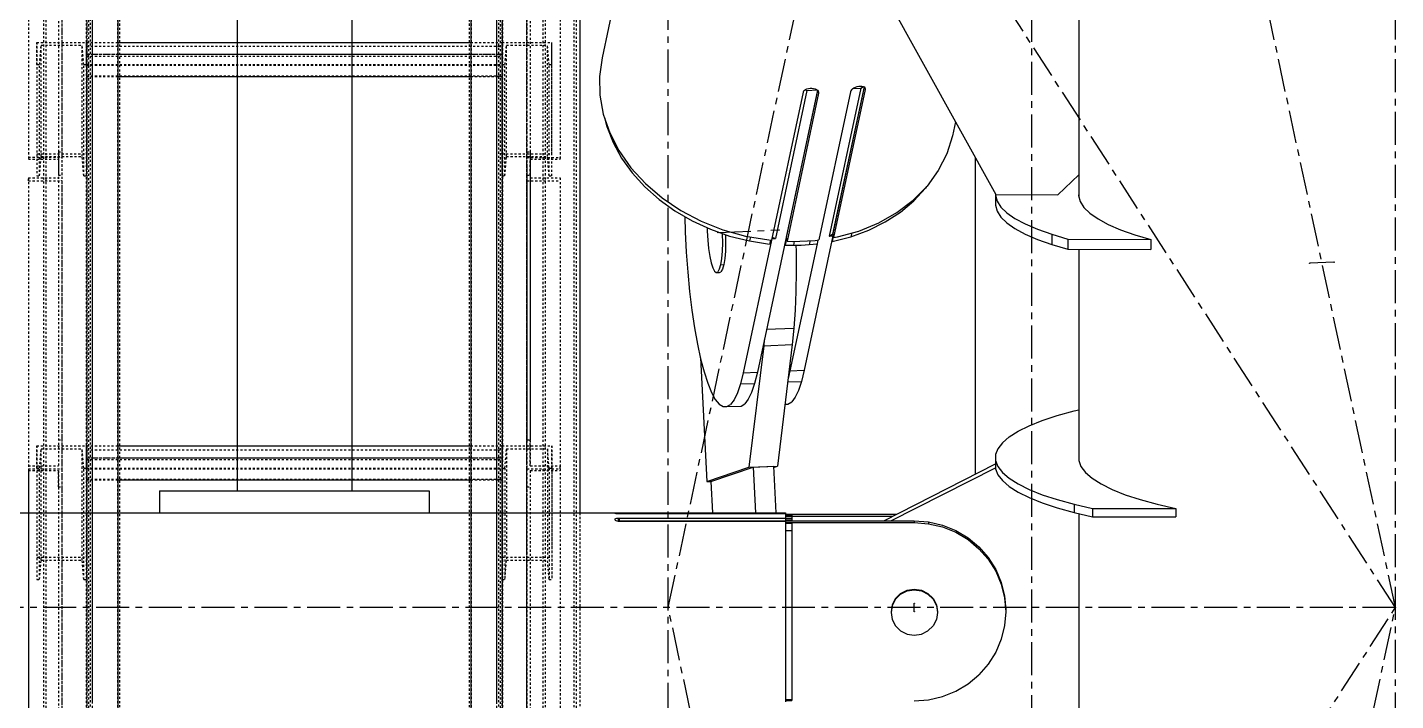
# Model space of a CAD drawing. Header units: millimetres. Extents: x 5143 to 30813, y 232 to 21408.
# Drawn here: x 23100.7 to 23430, y 3417.9 to 3579.9 of the extents above; entities that cross this region are included whole.
import ezdxf

# ---------------------------------------------------------------- set-up
doc = ezdxf.new("R2010")
doc.units = ezdxf.units.MM
doc.header["$LTSCALE"] = 0.25
for name, pattern in [('CENTER', [50.8, 31.75, -6.35, 6.35, -6.35]), ('XKITLINE00', [0]), ('XKITLINE02', [4, 2, -2]), ('XKITLINE03', [6, 3, -1, 1, -1])]:
    doc.linetypes.add(name, pattern=pattern)

msp = doc.modelspace()

# ---------------------------------------------------------------- linework, layer by layer
at = {"color": 8, "linetype": 'CENTER'}
for p, q in [((23255, 3096.7), (23255, 4763.35)), ((23430, 3440.27), (22900, 4260.27)), ((23255, 3440.27), (23430, 4260.27)), ((23430, 2357.78), (23430, 3985.69)), ((23342.5, 3030.27), (23342.5, 3850.27)), ((23430, 3440.27), (23342.5, 3850.27)), ((23266.96, 3530.51), (23281.68, 3531.13)), ((23415.23, 3523.37), (23409.34, 3523.12)), ((22900, 2620.27), (23430, 3440.27)), ((23430, 3440.27), (22900, 3440.27)), ((23430, 2620.27), (23255, 3440.27)), ((23314.2, 3439.27), (23314.2, 3441.28)), ((23342.5, 3030.27), (23430, 3440.27))]:
    msp.add_line(p, q, dxfattribs=at)
at = {"color": 3, "linetype": 'XKITLINE02'}
for p, q in [((23122.41, 4187.77), (23122.41, 3000.84)), ((23122.94, 4187.77), (23122.94, 3002.41)), ((23207.04, 4187.77), (23207.04, 3002.41)), ((23207.57, 4187.77), (23207.57, 3000.84)), ((23104.64, 4168.77), (23104.64, 3002.41)), ((23105.17, 4166.61), (23105.17, 3000.84)), ((23224.81, 4166.61), (23224.81, 3000.84)), ((23225.34, 4168.77), (23225.34, 3002.41)), ((23115.02, 4010.31), (23115.02, 2304.77)), ((23115.87, 4009.98), (23115.87, 2305.1)), ((23122.52, 4010.31), (23122.52, 2304.77)), ((23207.47, 4010.11), (23207.47, 2304.77)), ((23214.12, 4009.98), (23214.12, 2597.45)), ((23214.97, 4010.31), (23214.97, 2597.45)), ((23122.52, 4005.73), (23122.52, 2597.45)), ((23207.47, 4005.52), (23207.47, 2597.45)), ((23114.92, 3997.81), (23114.92, 2298.3)), ((23115.45, 3998.62), (23115.45, 2299.1)), ((23213.68, 3998.62), (23213.68, 2597.45)), ((23214.53, 3998.62), (23214.52, 2299.1)), ((23232.83, 3998.62), (23232.82, 2299.1)), ((23215.06, 3997.81), (23215.06, 2298.3)), ((23232.3, 3997.81), (23232.29, 2298.3)), ((23116.3, 3967.65), (23116.3, 2597.45)), ((23233.68, 3786.04), (23233.68, 2597.45)), ((23101, 3667.82), (23101, 3548.17)), ((23108.2, 3667.39), (23108.2, 3544.29)), ((23109, 3667.82), (23109, 3544.29)), ((23220.98, 3667.82), (23220.98, 3544.29)), ((23221.78, 3667.39), (23221.78, 3544.29)), ((23228.98, 3667.82), (23228.98, 3548.17)), ((23103, 3570.93), (23103, 3576.27)), ((23103, 3576.27), (23115, 3576.27)), ((23103, 3576.27), (23103, 3544.12)), ((23103.68, 3570.93), (23104.07, 3575.59)), ((23104.07, 3575.59), (23113.94, 3575.59)), ((23104.07, 3548.78), (23104.07, 3575.59)), ((23114.32, 3570.93), (23113.94, 3575.59)), ((23113.94, 3548.78), (23113.94, 3575.59)), ((23115, 3576.27), (23115, 3568.06)), ((23115, 3576.27), (23122.52, 3576.27)), ((23115, 3570.93), (23115, 3576.27)), ((23115, 3576.27), (23115, 3544.12)), ((23115, 3575.34), (23214.98, 3575.34)), ((23115, 3573.4), (23122.52, 3573.4)), ((23207.47, 3576.27), (23214.98, 3576.27)), ((23207.47, 3573.4), (23214.98, 3573.4)), ((23214.98, 3576.27), (23214.98, 3568.06)), ((23214.98, 3549.46), (23214.98, 3576.27)), ((23214.98, 3570.93), (23214.98, 3576.27)), ((23214.98, 3576.27), (23226.98, 3576.27)), ((23215.66, 3570.93), (23216.05, 3575.59)), ((23216.05, 3548.78), (23216.05, 3575.59)), ((23216.05, 3575.59), (23225.92, 3575.59)), ((23225.92, 3548.78), (23225.92, 3575.59)), ((23226.3, 3570.93), (23225.92, 3575.59)), ((23226.98, 3549.46), (23226.98, 3576.27)), ((23226.98, 3570.93), (23226.98, 3576.27)), ((23103, 3570.93), (23103.68, 3570.93)), ((23103.68, 3544.12), (23103.68, 3570.93)), ((23114.32, 3570.93), (23115, 3570.93)), ((23114.32, 3544.12), (23114.32, 3570.93)), ((23115, 3572.98), (23214.98, 3572.98)), ((23115, 3570.93), (23214.98, 3570.93)), ((23115, 3570.77), (23214.98, 3570.77)), ((23214.98, 3544.12), (23214.98, 3570.93)), ((23214.98, 3570.93), (23215.66, 3570.93)), ((23215.66, 3544.12), (23215.66, 3570.93)), ((23226.3, 3544.12), (23226.3, 3570.93)), ((23226.3, 3570.93), (23226.98, 3570.93)), ((23226.98, 3544.12), (23226.98, 3570.93)), ((23115, 3568.22), (23214.98, 3568.22)), ((23115, 3568.06), (23122.52, 3568.06)), ((23207.47, 3568.06), (23214.98, 3568.06)), ((23101, 3548.61), (23109, 3548.61)), ((23101, 3548.17), (23108.2, 3548.17)), ((23103, 3549.46), (23115, 3549.46)), ((23103.68, 3544.12), (23104.07, 3548.78)), ((23104.07, 3548.78), (23113.94, 3548.78)), ((23108.2, 3549.93), (23109, 3549.93)), ((23108.2, 3549.93), (23108.2, 3543.66)), ((23108.2, 3549.93), (23108.2, 3474.34)), ((23109, 3549.93), (23109, 3542.96)), ((23109, 3549.93), (23109, 3473.64)), ((23114.32, 3544.12), (23113.94, 3548.78)), ((23214.98, 3544.12), (23214.98, 3549.46)), ((23214.98, 3549.46), (23226.98, 3549.46)), ((23215.66, 3544.12), (23216.05, 3548.78)), ((23216.05, 3548.78), (23225.92, 3548.78)), ((23220.98, 3549.93), (23220.98, 3480.61)), ((23220.98, 3549.93), (23221.78, 3549.93)), ((23220.98, 3544.29), (23220.98, 3548.6)), ((23220.98, 3548.6), (23228.98, 3548.6)), ((23221.78, 3549.93), (23221.78, 3480.61)), ((23221.78, 3544.29), (23221.78, 3548.17)), ((23221.78, 3548.17), (23228.98, 3548.17)), ((23226.3, 3544.12), (23225.92, 3548.78)), ((23226.98, 3544.12), (23226.98, 3549.46)), ((23228.98, 3548.17), (23228.98, 3548.6)), ((23101, 3543.66), (23108.2, 3543.66)), ((23101, 3542.96), (23101, 3543.66)), ((23101, 3543.66), (23101, 3473.64)), ((23103, 3544.12), (23103.68, 3544.12)), ((23108.2, 3544.29), (23109, 3544.29)), ((23114.32, 3544.12), (23115, 3544.12)), ((23214.98, 3544.12), (23215.66, 3544.12)), ((23220.98, 3546.45), (23220.98, 3473.64)), ((23220.98, 3544.29), (23221.78, 3544.29)), ((23221.78, 3546.45), (23221.78, 3474.34)), ((23221.78, 3543.66), (23228.98, 3543.66)), ((23226.3, 3544.12), (23226.98, 3544.12)), ((23228.98, 3543.66), (23228.98, 3473.64)), ((23101, 3542.96), (23109, 3542.96)), ((23220.98, 3542.96), (23228.98, 3542.96)), ((23103, 3473.84), (23103, 3479.18)), ((23103, 3479.18), (23115, 3479.18)), ((23103, 3479.18), (23103, 3447.03)), ((23103.68, 3473.84), (23104.07, 3478.5)), ((23104.07, 3478.5), (23113.94, 3478.5)), ((23104.07, 3451.69), (23104.07, 3478.5)), ((23108.2, 3480.61), (23109, 3480.61)), ((23114.32, 3473.84), (23113.94, 3478.5)), ((23113.94, 3451.69), (23113.94, 3478.5)), ((23115, 3479.18), (23115, 3470.97)), ((23115, 3479.18), (23122.52, 3479.18)), ((23115, 3473.84), (23115, 3479.18)), ((23115, 3479.18), (23115, 3447.03)), ((23115, 3478.25), (23214.98, 3478.25)), ((23207.47, 3479.18), (23214.98, 3479.18)), ((23214.98, 3479.18), (23214.98, 3470.97)), ((23214.98, 3479.18), (23214.98, 3452.37)), ((23214.98, 3473.84), (23214.98, 3479.18)), ((23214.98, 3479.18), (23226.98, 3479.18)), ((23215.66, 3473.84), (23216.05, 3478.5)), ((23216.05, 3478.5), (23216.05, 3451.69)), ((23216.05, 3478.5), (23225.92, 3478.5)), ((23220.98, 3473.64), (23220.98, 3480.61)), ((23220.98, 3480.61), (23221.78, 3480.61)), ((23221.78, 3474.34), (23221.78, 3480.61)), ((23225.92, 3478.5), (23225.92, 3451.69)), ((23226.3, 3473.84), (23225.92, 3478.5)), ((23226.98, 3479.18), (23226.98, 3454.96)), ((23226.98, 3473.84), (23226.98, 3479.18)), ((23101, 3474.34), (23108.2, 3474.34)), ((23115, 3476.31), (23122.52, 3476.31)), ((23115, 3475.88), (23214.98, 3475.88)), ((23207.47, 3476.31), (23214.98, 3476.31)), ((23221.78, 3474.34), (23228.98, 3474.34)), ((23228.98, 3473.64), (23228.98, 3474.34)), ((23101, 3473.64), (23101, 3353.99)), ((23101, 3473.64), (23109, 3473.64)), ((23101, 3473.64), (23109, 3473.64)), ((23101, 3473.21), (23108.2, 3473.21)), ((23101, 3473.21), (23101, 3353.99)), ((23103, 3473.84), (23103.68, 3473.84)), ((23103.68, 3447.03), (23103.68, 3473.84)), ((23108.2, 3469.32), (23108.2, 3473.21)), ((23108.2, 3473.21), (23108.2, 3350.1)), ((23109, 3473.64), (23109, 3350.1)), ((23114.32, 3473.84), (23115, 3473.84)), ((23114.32, 3447.03), (23114.32, 3473.84)), ((23115, 3473.84), (23214.98, 3473.84)), ((23115, 3473.68), (23214.98, 3473.68)), ((23115, 3471.13), (23214.98, 3471.13)), ((23115, 3470.97), (23122.52, 3470.97)), ((23207.47, 3470.97), (23214.98, 3470.97)), ((23214.98, 3473.84), (23214.98, 3447.03)), ((23214.98, 3473.84), (23215.66, 3473.84)), ((23215.66, 3473.84), (23215.66, 3447.03)), ((23220.98, 3473.64), (23220.98, 3350.1)), ((23220.98, 3473.64), (23228.98, 3473.64)), ((23220.98, 3473.64), (23228.98, 3473.64)), ((23221.78, 3473.21), (23221.78, 3350.1)), ((23221.78, 3473.21), (23228.98, 3473.21)), ((23226.3, 3473.84), (23226.3, 3447.03)), ((23226.3, 3473.84), (23226.98, 3473.84)), ((23226.98, 3473.84), (23226.98, 3447.03)), ((23228.98, 3473.64), (23228.98, 3353.99)), ((23108.2, 3469.32), (23109, 3469.32)), ((23220.98, 3469.32), (23221.78, 3469.32)), ((23116.3, 3463.1), (23116.3, 3417.45)), ((23122.52, 3463.1), (23122.52, 3417.45)), ((23207.47, 3463.1), (23207.47, 3417.45)), ((23213.68, 3463.1), (23213.68, 3417.45)), ((23233.68, 3463.1), (23233.68, 3417.45)), ((23226.98, 3454.96), (23226.98, 3447.03)), ((23103, 3452.37), (23115, 3452.37)), ((23103.68, 3447.03), (23104.07, 3451.69)), ((23104.07, 3451.69), (23113.94, 3451.69)), ((23114.32, 3447.03), (23113.94, 3451.69)), ((23214.98, 3447.03), (23214.98, 3452.37)), ((23214.98, 3452.37), (23226.98, 3452.37)), ((23215.66, 3447.03), (23216.05, 3451.69)), ((23216.05, 3451.69), (23225.92, 3451.69)), ((23226.3, 3447.03), (23225.92, 3451.69)), ((23103, 3447.03), (23103.68, 3447.03)), ((23114.32, 3447.03), (23115, 3447.03)), ((23214.98, 3447.03), (23215.66, 3447.03)), ((23226.3, 3447.03), (23226.98, 3447.03))]:
    msp.add_line(p, q, dxfattribs=at)
at = {"color": 1, "linetype": 'XKITLINE03'}
for p, q in [((23115.02, 4010.31), (23115.02, 2309.56)), ((23214.97, 2309.56), (23214.97, 4010.31)), ((23220.97, 2292.58), (23220.98, 4000.82)), ((23109, 3667.82), (23109, 3548.61)), ((23220.98, 3548.6), (23220.98, 3667.82)), ((23115, 3576.27), (23115, 3549.46)), ((23115, 3573.4), (23214.98, 3573.4)), ((23214.98, 3549.46), (23214.98, 3576.27)), ((23109, 3542.96), (23109, 3473.64)), ((23220.98, 3473.64), (23220.98, 3542.96)), ((23115, 3479.18), (23115, 3452.37)), ((23214.98, 3452.37), (23214.98, 3479.18)), ((23115, 3476.31), (23214.98, 3476.31)), ((23109, 3473.64), (23109, 3354.42)), ((23220.98, 3354.42), (23220.98, 3473.64))]:
    msp.add_line(p, q, dxfattribs=at)
at = {"color": 7, "linetype": 'XKITLINE00'}
for p, q in [((23116.3, 3883.57), (23116.3, 3463.1)), ((23122.52, 3873.95), (23122.52, 3463.1)), ((23207.47, 3742.52), (23207.47, 3463.1)), ((23213.68, 3732.91), (23213.68, 3463.1)), ((23233.68, 3701.97), (23233.68, 3463.1)), ((23122.52, 3576.27), (23207.47, 3576.27)), ((23122.52, 3573.4), (23207.47, 3573.4)), ((23122.52, 3568.06), (23207.47, 3568.06)), ((23122.52, 3479.18), (23207.47, 3479.18)), ((23122.52, 3476.31), (23207.47, 3476.31)), ((23122.52, 3470.97), (23207.47, 3470.97))]:
    msp.add_line(p, q, dxfattribs=at)
at = {"color": 8, "linetype": 'XKITLINE00'}
for p, q in [((23151.2, 3829.59), (23151.2, 3468.39)), ((23178.8, 3786.89), (23178.8, 3468.39)), ((23258.48, 3663.59), (23239.05, 3572.53)), ((23353.78, 3631.29), (23353.78, 3544.41)), ((23353.8, 3631.29), (23353.8, 3539.13)), ((23302.04, 3597.02), (23333.79, 3539.65)), ((23239.05, 3572.53), (23238.42, 3568.08)), ((23238.42, 3568.08), (23238.51, 3563.54)), ((23238.51, 3563.54), (23239.34, 3559)), ((23290.91, 3564.74), (23276.43, 3496.89)), ((23287.46, 3564.27), (23279.87, 3528.68)), ((23288.37, 3564.7), (23280.78, 3529.11)), ((23290.93, 3564.72), (23283.39, 3529.42)), ((23291.16, 3564.04), (23283.57, 3528.45)), ((23287.56, 3564.52), (23287.46, 3564.27)), ((23287.75, 3564.74), (23287.56, 3564.52)), ((23287.75, 3564.74), (23288.01, 3564.93)), ((23287.94, 3564.88), (23288.37, 3564.7)), ((23288.01, 3564.93), (23288.34, 3565.09)), ((23288.34, 3565.09), (23288.72, 3565.2)), ((23288.37, 3564.7), (23290.83, 3564.81)), ((23288.72, 3565.2), (23289.13, 3565.25)), ((23289.13, 3565.25), (23289.55, 3565.26)), ((23289.55, 3565.26), (23289.95, 3565.2)), ((23289.95, 3565.2), (23290.33, 3565.1)), ((23290.33, 3565.1), (23290.65, 3564.94)), ((23290.65, 3564.94), (23290.91, 3564.75)), ((23290.91, 3564.75), (23291.08, 3564.53)), ((23291.07, 3564.54), (23291.16, 3564.04)), ((23291.08, 3564.53), (23291.17, 3564.29)), ((23291.17, 3564.29), (23291.16, 3564.04)), ((23298.82, 3564.36), (23291.22, 3528.76)), ((23301.33, 3565.25), (23293.73, 3529.65)), ((23302.11, 3565.55), (23294.54, 3530.11)), ((23302.13, 3565.54), (23294.61, 3530.29)), ((23302.38, 3564.91), (23294.78, 3529.32)), ((23298.92, 3564.61), (23298.82, 3564.36)), ((23299.1, 3564.86), (23298.92, 3564.61)), ((23299.1, 3564.86), (23299.35, 3565.1)), ((23299.35, 3565.1), (23299.67, 3565.32)), ((23299.46, 3565.17), (23301.33, 3565.25)), ((23299.67, 3565.32), (23300.04, 3565.5)), ((23300.04, 3565.5), (23300.43, 3565.64)), ((23300.43, 3565.64), (23300.83, 3565.73)), ((23300.83, 3565.73), (23301.22, 3565.76)), ((23301.22, 3565.76), (23301.58, 3565.74)), ((23301.33, 3565.25), (23301.98, 3565.62)), ((23301.58, 3565.74), (23301.89, 3565.66)), ((23301.89, 3565.66), (23302.14, 3565.53)), ((23302.14, 3565.53), (23302.3, 3565.36)), ((23302.3, 3565.37), (23302.38, 3564.91)), ((23302.3, 3565.36), (23302.39, 3565.15)), ((23302.39, 3565.15), (23302.38, 3564.91)), ((23239.34, 3559), (23240.89, 3554.53)), ((23239.62, 3558.2), (23240.17, 3556)), ((23324.11, 3557.14), (23323.39, 3553.77)), ((23240.17, 3556), (23241.7, 3552.14)), ((23240.89, 3554.53), (23243.12, 3550.21)), ((23323.39, 3553.77), (23322.03, 3549.48)), ((23241.7, 3552.14), (23243.75, 3548.4)), ((23243.12, 3550.21), (23246.01, 3546.1)), ((23243.75, 3548.4), (23246.3, 3544.85)), ((23287.58, 3549.14), (23287.59, 3549.09)), ((23322.03, 3549.48), (23319.98, 3545.42)), ((23328.85, 3548.57), (23328.85, 3472.33)), ((23246.01, 3546.1), (23249.5, 3542.29)), ((23246.3, 3544.85), (23249.32, 3541.51)), ((23319.98, 3545.42), (23317.26, 3541.67)), ((23348.78, 3539.57), (23353.78, 3544.41)), ((23353.8, 3544.53), (23353.78, 3544.41)), ((23249.32, 3541.51), (23252.76, 3538.45)), ((23249.5, 3542.29), (23253.53, 3538.84)), ((23317.26, 3541.67), (23313.92, 3538.28)), ((23316.86, 3541.15), (23314.08, 3538.12)), ((23317.15, 3541.56), (23316.86, 3541.15)), ((23252.76, 3538.45), (23256.58, 3535.7)), ((23253.53, 3538.84), (23258.04, 3535.8)), ((23310.03, 3535.32), (23313.92, 3538.28)), ((23310.85, 3535.41), (23314.08, 3538.12)), ((23333.76, 3539.7), (23333.74, 3539.49)), ((23333.74, 3539.49), (23334.11, 3538.07)), ((23333.74, 3539.49), (23333.74, 3537.06)), ((23333.74, 3537.06), (23334.11, 3535.63)), ((23333.79, 3539.65), (23348.78, 3539.57)), ((23334.11, 3538.07), (23335.02, 3536.65)), ((23353.8, 3539.94), (23353.73, 3539.38)), ((23353.73, 3539.38), (23354.11, 3537.95)), ((23354.11, 3537.95), (23355.02, 3536.54)), ((23256.58, 3535.7), (23260.72, 3533.3)), ((23258.04, 3535.8), (23262.94, 3533.23)), ((23258.98, 3534.31), (23259.09, 3530.69)), ((23305.64, 3532.84), (23310.03, 3535.32)), ((23307.22, 3533.05), (23310.85, 3535.41)), ((23334.11, 3535.63), (23335.02, 3534.21)), ((23335.02, 3536.65), (23336.46, 3535.26)), ((23335.02, 3534.21), (23336.46, 3532.82)), ((23336.46, 3535.26), (23338.42, 3533.89)), ((23338.42, 3533.89), (23340.89, 3532.57)), ((23355.02, 3536.54), (23356.46, 3535.14)), ((23356.46, 3535.14), (23358.42, 3533.78)), ((23358.42, 3533.78), (23360.88, 3532.46)), ((23259.09, 3530.69), (23259.33, 3525.81)), ((23260.72, 3533.3), (23265.13, 3531.28)), ((23262.94, 3533.23), (23268.15, 3531.17)), ((23264.35, 3531.64), (23264.36, 3530.84)), ((23264.36, 3530.84), (23264.48, 3528.69)), ((23265.13, 3531.28), (23269.76, 3529.67)), ((23267.97, 3530.29), (23267.98, 3530.12)), ((23268.15, 3531.17), (23273.59, 3529.66)), ((23294.61, 3530.29), (23294.78, 3529.32)), ((23294.63, 3530.51), (23294.64, 3530.43)), ((23295.7, 3529.46), (23300.84, 3530.87)), ((23298.95, 3529.51), (23303.24, 3531.07)), ((23299.14, 3530.41), (23298.95, 3529.51)), ((23300.84, 3530.87), (23305.64, 3532.84)), ((23303.24, 3531.07), (23307.22, 3533.05)), ((23336.46, 3532.82), (23338.42, 3531.46)), ((23338.42, 3531.46), (23340.89, 3530.14)), ((23340.89, 3532.57), (23343.85, 3531.3)), ((23343.85, 3531.3), (23347.27, 3530.09)), ((23360.88, 3532.46), (23363.84, 3531.19)), ((23363.84, 3531.19), (23367.26, 3529.98)), ((23264.48, 3528.69), (23264.68, 3526.64)), ((23268.01, 3527.99), (23267.94, 3525.99)), ((23267.98, 3530.12), (23268.01, 3527.99)), ((23268.79, 3528.03), (23268.73, 3526.03)), ((23268.77, 3530.01), (23268.79, 3528.03)), ((23269.76, 3529.67), (23274.53, 3528.48)), ((23279.81, 3528.68), (23272.99, 3496.74)), ((23273.59, 3529.66), (23279.16, 3528.72)), ((23274.74, 3529.47), (23274.53, 3528.48)), ((23274.53, 3528.48), (23279.39, 3527.74)), ((23279.16, 3528.72), (23279.87, 3528.68)), ((23279.6, 3528.7), (23279.39, 3527.74)), ((23279.95, 3529.08), (23280.78, 3529.11)), ((23280.02, 3529.41), (23280.78, 3529.11)), ((23283.07, 3527.99), (23283.16, 3527.48)), ((23283.47, 3528.96), (23283.16, 3527.48)), ((23283.16, 3527.48), (23285.09, 3527.45)), ((23283.38, 3529.47), (23283.47, 3528.96)), ((23283.39, 3529.42), (23283.57, 3528.45)), ((23283.57, 3528.45), (23284.77, 3528.37)), ((23290.81, 3527.8), (23284.28, 3497.22)), ((23284.77, 3528.37), (23290.31, 3528.62)), ((23285.29, 3528.4), (23285.09, 3527.45)), ((23285.09, 3527.45), (23287.01, 3527.5)), ((23285.72, 3527.47), (23285.76, 3526.02)), ((23287.01, 3527.5), (23288.92, 3527.61)), ((23294.62, 3529.69), (23287.72, 3497.36)), ((23289.12, 3528.57), (23288.92, 3527.61)), ((23288.92, 3527.61), (23290.81, 3527.8)), ((23290.31, 3528.62), (23291.22, 3528.76)), ((23291.01, 3528.73), (23290.81, 3527.8)), ((23293.73, 3529.65), (23294.54, 3530.11)), ((23293.73, 3529.65), (23294.62, 3529.69)), ((23294.39, 3528.61), (23294.43, 3528.37)), ((23294.71, 3529.71), (23294.43, 3528.37)), ((23294.43, 3528.37), (23298.95, 3529.51)), ((23294.54, 3530.11), (23294.62, 3529.69)), ((23294.78, 3529.32), (23295.7, 3529.46)), ((23340.89, 3530.14), (23343.85, 3528.87)), ((23343.85, 3528.87), (23347.27, 3527.66)), ((23347.27, 3530.09), (23351.13, 3528.95)), ((23347.27, 3530.09), (23347.27, 3527.66)), ((23347.27, 3527.66), (23351.13, 3526.51)), ((23351.13, 3528.95), (23371.13, 3528.84)), ((23351.13, 3528.95), (23351.13, 3526.51)), ((23367.26, 3529.98), (23371.13, 3528.84)), ((23371.13, 3528.84), (23371.13, 3526.4)), ((23259.33, 3525.81), (23259.68, 3521.01)), ((23264.68, 3526.64), (23264.96, 3524.78)), ((23264.96, 3524.78), (23265.29, 3523.21)), ((23267.79, 3524.22), (23267.55, 3522.76)), ((23267.94, 3525.99), (23267.79, 3524.22)), ((23268.57, 3524.25), (23268.34, 3522.79)), ((23268.73, 3526.03), (23268.57, 3524.25)), ((23285.76, 3526.02), (23285.8, 3521.11)), ((23351.13, 3526.51), (23371.13, 3526.4)), ((23353.8, 3526.5), (23353.8, 3475.54)), ((23259.68, 3521.01), (23260.13, 3516.32)), ((23265.29, 3523.21), (23265.68, 3522)), ((23265.68, 3522), (23266.08, 3521.21)), ((23266.08, 3521.21), (23266.49, 3520.89)), ((23266.49, 3520.89), (23266.89, 3521.05)), ((23266.49, 3520.89), (23267.28, 3520.92)), ((23267.25, 3521.68), (23266.89, 3521.05)), ((23267.55, 3522.76), (23267.25, 3521.68)), ((23267.28, 3520.92), (23267.67, 3521.08)), ((23267.55, 3522.76), (23268.34, 3522.79)), ((23268.03, 3521.72), (23267.67, 3521.08)), ((23268.34, 3522.79), (23268.03, 3521.72)), ((23285.8, 3521.11), (23285.72, 3516.35)), ((23260.13, 3516.32), (23260.67, 3511.84)), ((23285.72, 3516.35), (23285.53, 3511.79)), ((23260.67, 3511.84), (23261.3, 3507.6)), ((23285.53, 3511.79), (23285.22, 3507.5)), ((23261.3, 3507.6), (23262, 3503.67)), ((23278.64, 3507.22), (23285.22, 3507.5)), ((23285.22, 3507.5), (23284.82, 3503.54)), ((23278.09, 3504.68), (23277.95, 3503.25)), ((23262, 3503.67), (23262.77, 3500.11)), ((23277.95, 3503.25), (23274.41, 3474.02)), ((23277.95, 3503.25), (23284.82, 3503.54)), ((23284.82, 3503.54), (23281.28, 3474.31)), ((23262.72, 3500.36), (23264.27, 3470.6)), ((23262.77, 3500.11), (23263.6, 3496.96)), ((23284.28, 3497.22), (23287.72, 3497.36)), ((23287.72, 3497.36), (23287.06, 3494.7)), ((23263.6, 3496.96), (23264.47, 3494.26)), ((23264.47, 3494.26), (23265.37, 3492.05)), ((23272.34, 3494.08), (23271.61, 3491.91)), ((23272.99, 3496.74), (23272.34, 3494.08)), ((23272.34, 3494.08), (23275.77, 3494.22)), ((23272.99, 3496.74), (23276.43, 3496.89)), ((23275.77, 3494.22), (23275.04, 3492.05)), ((23276.43, 3496.89), (23275.77, 3494.22)), ((23283.73, 3494.56), (23287.06, 3494.7)), ((23284.28, 3497.22), (23283.83, 3495.4)), ((23287.06, 3494.7), (23286.33, 3492.52)), ((23265.37, 3492.05), (23266.3, 3490.36)), ((23271.61, 3491.91), (23270.81, 3490.26)), ((23275.04, 3492.05), (23274.25, 3490.4)), ((23285.53, 3490.88), (23284.69, 3489.77)), ((23286.33, 3492.52), (23285.53, 3490.88)), ((23266.3, 3490.36), (23267.23, 3489.21)), ((23267.23, 3489.21), (23268.16, 3488.63)), ((23268.16, 3488.63), (23269.08, 3488.61)), ((23269.08, 3488.61), (23269.97, 3489.15)), ((23269.08, 3488.61), (23272.51, 3488.75)), ((23270.81, 3490.26), (23269.97, 3489.15)), ((23272.51, 3488.75), (23273.4, 3489.3)), ((23274.25, 3490.4), (23273.4, 3489.3)), ((23283.08, 3489.19), (23283.8, 3489.22)), ((23283.8, 3489.22), (23284.69, 3489.77)), ((23348.59, 3486.45), (23352.65, 3487.57)), ((23352.65, 3487.57), (23353.8, 3487.84)), ((23341.83, 3483.99), (23344.98, 3485.25)), ((23344.98, 3485.25), (23348.59, 3486.45)), ((23335.4, 3479.92), (23337.03, 3481.32)), ((23337.03, 3481.32), (23339.18, 3482.68)), ((23339.18, 3482.68), (23341.83, 3483.99)), ((23334.31, 3478.5), (23333.76, 3477.06)), ((23335.4, 3479.92), (23334.31, 3478.5)), ((23274.41, 3474.02), (23281.28, 3474.31)), ((23275.39, 3474.06), (23280.3, 3474.27)), ((23280.3, 3474.27), (23280.89, 3463.07)), ((23280.32, 3473.98), (23281.28, 3474.31)), ((23306.83, 3461.16), (23333.76, 3474.82)), ((23333.76, 3477.06), (23333.76, 3475.62)), ((23333.76, 3475.62), (23334.31, 3474.18)), ((23333.76, 3475.62), (23333.76, 3473.67)), ((23353.8, 3477.15), (23353.76, 3477.06)), ((23353.76, 3477.06), (23353.76, 3475.62)), ((23353.76, 3475.62), (23354.31, 3474.18)), ((23264.27, 3470.6), (23274.41, 3474.02)), ((23265.25, 3470.64), (23275.39, 3474.06)), ((23275.39, 3474.06), (23275.97, 3463.07)), ((23308.59, 3461.16), (23333.76, 3473.93)), ((23333.76, 3473.67), (23334.31, 3472.23)), ((23334.31, 3474.18), (23335.4, 3472.76)), ((23334.31, 3472.23), (23335.4, 3470.81)), ((23335.4, 3472.76), (23337.03, 3471.37)), ((23337.03, 3471.37), (23339.18, 3470.01)), ((23354.31, 3474.18), (23355.4, 3472.76)), ((23355.4, 3472.76), (23357.03, 3471.37)), ((23357.03, 3471.37), (23359.18, 3470.01)), ((23132.57, 3468.39), (23197.42, 3468.39)), ((23132.57, 3468.39), (23132.57, 3463.1)), ((23197.42, 3468.39), (23197.42, 3463.1)), ((23264.27, 3470.6), (23265.25, 3470.64)), ((23265.25, 3470.64), (23265.64, 3463.07)), ((23335.4, 3470.81), (23337.03, 3469.42)), ((23337.03, 3469.42), (23339.18, 3468.06)), ((23339.18, 3470.01), (23341.83, 3468.69)), ((23339.18, 3468.06), (23341.83, 3466.74)), ((23341.83, 3468.69), (23344.98, 3467.43)), ((23359.18, 3470.01), (23361.83, 3468.69)), ((23361.83, 3468.69), (23364.98, 3467.43)), ((23341.83, 3466.74), (23344.98, 3465.48)), ((23344.98, 3467.43), (23348.59, 3466.24)), ((23344.98, 3465.48), (23348.59, 3464.29)), ((23348.59, 3466.24), (23352.65, 3465.11)), ((23352.65, 3465.11), (23357.11, 3464.07)), ((23352.65, 3465.11), (23352.65, 3463.16)), ((23364.98, 3467.43), (23368.59, 3466.24)), ((23368.59, 3466.24), (23372.65, 3465.11)), ((23372.65, 3465.11), (23377.11, 3464.07)), ((23087.8, 3463.1), (23242.19, 3463.1)), ((23242.11, 3463.05), (23242.19, 3463.1)), ((23242.11, 3463.05), (23242.11, 3463.01)), ((23242.11, 3463.01), (23242.19, 3462.97)), ((23242.19, 3461.61), (23242.11, 3461.52)), ((23242.11, 3461.52), (23242.11, 3461.42)), ((23242.11, 3461.42), (23242.19, 3461.32)), ((23242.19, 3463.1), (23242.36, 3463.09)), ((23242.19, 3462.97), (23242.36, 3462.93)), ((23242.19, 3461.61), (23242.36, 3461.69)), ((23242.19, 3461.32), (23242.36, 3461.2)), ((23242.36, 3463.09), (23242.6, 3463.08)), ((23242.36, 3462.93), (23242.6, 3462.9)), ((23242.36, 3461.69), (23242.6, 3461.75)), ((23242.36, 3461.2), (23242.6, 3461.1)), ((23242.6, 3463.08), (23242.89, 3463.07)), ((23242.6, 3462.9), (23242.89, 3462.89)), ((23242.6, 3461.75), (23242.89, 3461.79)), ((23242.6, 3461.1), (23242.89, 3461.04)), ((23242.89, 3463.07), (23242.89, 3462.89)), ((23242.89, 3463.07), (23243.2, 3463.07)), ((23242.89, 3462.89), (23243.2, 3462.88)), ((23242.89, 3461.79), (23243.2, 3461.81)), ((23242.89, 3461.79), (23242.89, 3461.04)), ((23242.89, 3461.04), (23243.2, 3461.02)), ((23243.2, 3463.07), (23243.2, 3462.88)), ((23243.2, 3463.07), (23283.2, 3463.07)), ((23243.2, 3462.88), (23283.2, 3462.88)), ((23243.2, 3461.81), (23243.2, 3461.16)), ((23243.2, 3461.81), (23283.2, 3461.81)), ((23243.2, 3461.16), (23314.2, 3461.16)), ((23243.2, 3461.16), (23243.2, 3461.02)), ((23283.2, 3463.07), (23283.2, 3462.88)), ((23283.2, 3462.88), (23283.2, 3461.81)), ((23283.2, 3462.72), (23309.91, 3462.72)), ((23283.2, 3462.47), (23284.7, 3462.47)), ((23283.2, 3462.3), (23284.7, 3462.3)), ((23283.2, 3461.81), (23283.2, 3461.16)), ((23283.2, 3461.76), (23284.7, 3461.76)), ((23283.2, 3461.4), (23283.2, 3461.16)), ((23283.2, 3461.4), (23284.7, 3461.4)), ((23284.7, 3462.47), (23284.7, 3462.06)), ((23284.7, 3462.28), (23309.03, 3462.28)), ((23284.7, 3462.06), (23284.7, 3461.16)), ((23314.2, 3461.16), (23317.64, 3460.9)), ((23314.2, 3461.16), (23314.2, 3460.72)), ((23348.59, 3464.29), (23352.65, 3463.16)), ((23352.65, 3463.16), (23357.11, 3462.12)), ((23353.8, 3462.9), (23353.8, 3410.58)), ((23357.11, 3464.07), (23377.11, 3464.07)), ((23357.11, 3464.07), (23357.11, 3462.12)), ((23357.11, 3462.12), (23377.11, 3462.12)), ((23377.11, 3464.07), (23377.11, 3462.12)), ((23243.2, 3461.02), (23283.2, 3461.02)), ((23283.2, 3461.02), (23283.2, 3457.02)), ((23283.2, 3460.72), (23314.2, 3460.72)), ((23283.2, 3460.57), (23284.7, 3460.57)), ((23283.2, 3458.81), (23284.7, 3458.81)), ((23284.7, 3460.57), (23284.7, 3456.58)), ((23314.2, 3460.72), (23317.64, 3460.45)), ((23317.64, 3460.9), (23320.99, 3460.11)), ((23317.64, 3460.9), (23317.64, 3460.45)), ((23317.64, 3460.45), (23320.99, 3459.67)), ((23320.99, 3460.11), (23324.18, 3458.82)), ((23320.99, 3459.67), (23324.18, 3458.38)), ((23324.18, 3458.82), (23327.13, 3457.07)), ((23324.18, 3458.38), (23327.13, 3456.62)), ((23283.2, 3457.02), (23283.2, 3435.18)), ((23284.7, 3456.58), (23284.7, 3418.15)), ((23327.13, 3457.07), (23329.75, 3454.88)), ((23327.13, 3456.62), (23329.75, 3454.43)), ((23329.75, 3454.88), (23331.99, 3452.32)), ((23329.75, 3454.43), (23331.99, 3451.88)), ((23331.99, 3452.32), (23333.8, 3449.45)), ((23331.99, 3451.88), (23333.8, 3449.01)), ((23333.8, 3449.45), (23335.12, 3446.34)), ((23333.8, 3449.01), (23335.12, 3445.9)), ((23312.46, 3444.46), (23314.2, 3444.73)), ((23314.2, 3444.73), (23314.2, 3444.55)), ((23314.2, 3444.73), (23315.93, 3444.46)), ((23335.12, 3446.34), (23335.92, 3443.07)), ((23335.12, 3445.9), (23335.92, 3442.63)), ((23309.66, 3442.48), (23308.87, 3440.96)), ((23309.66, 3442.3), (23308.87, 3440.78)), ((23309.66, 3442.48), (23310.9, 3443.69)), ((23309.66, 3442.3), (23310.9, 3443.51)), ((23310.9, 3443.69), (23312.46, 3444.46)), ((23310.9, 3443.51), (23312.46, 3444.28)), ((23312.46, 3444.28), (23314.2, 3444.55)), ((23314.2, 3444.55), (23315.93, 3444.28)), ((23315.93, 3444.46), (23317.49, 3443.69)), ((23315.93, 3444.28), (23317.49, 3443.51)), ((23317.49, 3443.69), (23318.73, 3442.48)), ((23317.49, 3443.51), (23318.73, 3442.3)), ((23318.73, 3442.48), (23319.52, 3440.96)), ((23318.73, 3442.3), (23319.52, 3440.78)), ((23335.92, 3443.07), (23336.2, 3439.72)), ((23335.92, 3442.63), (23336.2, 3439.27)), ((23308.87, 3440.96), (23308.6, 3439.27)), ((23308.87, 3440.78), (23308.6, 3439.09)), ((23308.6, 3439.27), (23308.6, 3439.09)), ((23308.6, 3439.09), (23308.87, 3437.41)), ((23319.52, 3440.96), (23319.8, 3439.27)), ((23319.52, 3440.78), (23319.8, 3439.09)), ((23319.8, 3439.09), (23319.52, 3437.41)), ((23319.8, 3439.27), (23319.8, 3439.09)), ((23336.2, 3439.27), (23335.92, 3435.92)), ((23336.2, 3439.72), (23336.2, 3439.27)), ((23283.2, 3435.18), (23283.2, 3417.6)), ((23308.87, 3437.41), (23309.66, 3435.88)), ((23309.66, 3435.88), (23310.9, 3434.68)), ((23317.49, 3434.68), (23318.73, 3435.88)), ((23319.52, 3437.41), (23318.73, 3435.88)), ((23335.92, 3435.92), (23335.12, 3432.64)), ((23310.9, 3434.68), (23312.46, 3433.9)), ((23312.46, 3433.9), (23314.2, 3433.63)), ((23314.2, 3433.63), (23315.93, 3433.9)), ((23315.93, 3433.9), (23317.49, 3434.68)), ((23335.12, 3432.64), (23333.8, 3429.53)), ((23333.8, 3429.53), (23331.99, 3426.67)), ((23331.99, 3426.67), (23329.75, 3424.11)), ((23324.18, 3420.16), (23327.13, 3421.92)), ((23327.13, 3421.92), (23329.75, 3424.11)), ((23317.64, 3418.09), (23320.99, 3418.87)), ((23320.99, 3418.87), (23324.18, 3420.16)), ((23283.2, 3418.15), (23284.7, 3418.15)), ((23283.2, 3417.93), (23284.7, 3417.93)), ((23284.7, 3418.15), (23284.7, 3417.93)), ((23314.2, 3417.83), (23317.64, 3418.09))]:
    msp.add_line(p, q, dxfattribs=at)
at = {"color": 1, "linetype": 'XKITLINE00'}
for centre in [(23115, 3576.27), (23214.98, 3576.27), (23115, 3573.4), (23214.98, 3573.4), (23109, 3548.61), (23115, 3549.46), (23214.98, 3549.46), (23220.98, 3548.6), (23109, 3542.96), (23220.98, 3542.96), (23115, 3479.18), (23214.98, 3479.18), (23115, 3476.31), (23214.98, 3476.31), (23109, 3473.64), (23109, 3473.64), (23220.98, 3473.64), (23220.98, 3473.64), (23115, 3452.37), (23214.98, 3452.37)]:
    msp.add_circle(centre, 0.05, dxfattribs=at)
at = {"color": 8, "linetype": 'XKITLINE00'}
for centre in [(23266.96, 3530.51), (23281.68, 3531.13), (23409.34, 3523.12), (23415.23, 3523.37), (23314.2, 3441.28), (23255, 3440.27), (23255, 3440.27), (23314.2, 3439.27), (23430, 3440.27), (23430, 3440.27), (23430, 3440.27), (23430, 3440.27), (23430, 3440.27)]:
    msp.add_circle(centre, 0.05, dxfattribs=at)

doc.saveas('drawing.dxf')
